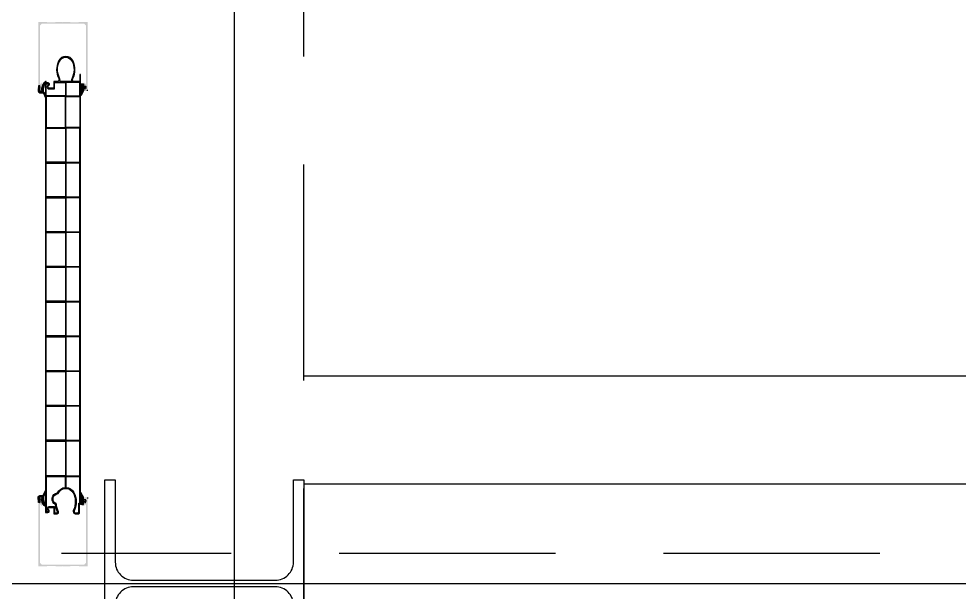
# Model space of a CAD drawing. Header units: millimetres. Extents: x -10134 to 185601, y -10232 to 93662.
# Drawn here: x 29934 to 31022, y 28001 to 28664 of the extents above; entities that cross this region are included whole.
import ezdxf

# ---------------------------------------------------------------- set-up
doc = ezdxf.new("R2010")
doc.units = ezdxf.units.MM
doc.header["$LTSCALE"] = 100
doc.linetypes.add('B0403', pattern=[3.75, 2.5, -1.25])
for name, color, linetype in [('A--L21', 8, 'Continuous'), ('A--L22', 8, 'Continuous'), ('A--L28', 8, 'Continuous'), ('A--L32', 8, 'Continuous'), ('AL$7A---_STRAMIEN', 1, 'Continuous'), ('AL22----', 8, 'Continuous')]:
    doc.layers.add(name, color=color, linetype=linetype)
pattern_1 = [(225, (30079.8289, 28228.6992), (0.3535534, -0.3535534), []), (315, (30079.8289, 28228.6992), (1.0606602, -0.3535534), [1.25, -0.75])]
pattern_2 = [(135, (30079.8289, 28462.54143), (0.3535534, 0.3535534), []), (45, (30079.8289, 28462.54143), (1.0606602, 0.3535534), [1.25, -0.75])]

msp = doc.modelspace()

# ---------------------------------------------------------------- hatches: boundary and pattern name
at = {"layer": 'A--L21'}
h = msp.add_hatch(dxfattribs=at)
h.set_pattern_fill('ANSI33', color=256, scale=4, angle=-90, style=0)
h.set_pattern_definition([(135, (30079.8289, 28462.5414), (0.7071068, 0.7071068), []), (135, (30079.1218, 28462.5414), (0.7071068, 0.7071068), [0.5, -0.25])])
edge = h.paths.add_edge_path()
edge.add_arc((29977.1, 28660.4), 0.2, 90, 135.0013, ccw=False)
edge.add_line((29977.1, 28660.6), (29985.1, 28660.6))
edge.add_arc((29985.1, 28660.4), 0.2, 45.0005, 90, ccw=False)
edge.add_line((29985.3, 28660.6), (29985.4, 28660.5))
edge.add_arc((29985.5, 28660.6), 0.2, 225.0005, 314.9995)
edge.add_line((29985.7, 28660.5), (29985.8, 28660.6))
edge.add_arc((29985.9, 28660.4), 0.2, 90, 134.9995, ccw=False)
edge.add_line((29985.9, 28660.6), (29993.9, 28660.6))
edge.add_arc((29993.9, 28660.4), 0.2, 44.9987, 90, ccw=False)
edge.add_line((29994.1, 28660.6), (29994.5, 28660.2))
edge.add_arc((29994.6, 28660.3), 0.2, 224.9987, 270)
edge.add_line((29994.6, 28660.1), (30003.4, 28660.1))
edge.add_arc((30003.4, 28660.3), 0.2, 270, 314.9995)
edge.add_line((30003.6, 28660.2), (30004, 28660.6))
edge.add_arc((30004.1, 28660.4), 0.2, 90, 134.9995, ccw=False)
edge.add_line((30004.1, 28660.6), (30013.8, 28660.6))
edge.add_arc((30013.8, 28660.4), 0.2, 0, 90, ccw=False)
edge.add_line((30014, 28660.4), (30014, 28580.8))
edge.add_arc((30013.8, 28580.8), 0.2, -90, 0, ccw=False)
edge.add_line((30013.8, 28580.6), (30009.5, 28580.6))
edge.add_arc((30009.5, 28580.8), 0.2, 180, 270, ccw=False)
edge.add_line((30009.3, 28580.8), (30009.3, 28583.4))
edge.add_arc((30009.5, 28583.4), 0.2, 90, 180, ccw=False)
edge.add_line((30009.5, 28583.6), (30010.1, 28583.6))
edge.add_arc((30010.1, 28583.4), 0.2, 0, 90, ccw=False)
edge.add_line((30010.3, 28583.4), (30010.3, 28582.3))
edge.add_arc((30010.5, 28582.3), 0.2, 180, 270)
edge.add_line((30010.5, 28582.1), (30012.3, 28582.1))
edge.add_arc((30012.3, 28582.3), 0.2, 270, 360)
edge.add_line((30012.5, 28582.3), (30012.5, 28587.4))
edge.add_arc((30012.3, 28587.4), 0.2, 360, 450)
edge.add_line((30012.3, 28587.6), (30010.5, 28587.6))
edge.add_arc((30010.5, 28587.4), 0.2, 90, 180)
edge.add_line((30010.3, 28587.4), (30010.3, 28586.3))
edge.add_arc((30010.1, 28586.3), 0.2, -90, 0, ccw=False)
edge.add_line((30010.1, 28586.1), (30009.5, 28586.1))
edge.add_arc((30009.5, 28586.3), 0.2, 180, 270, ccw=False)
edge.add_line((30009.3, 28586.3), (30009.3, 28590.4))
edge.add_arc((30009.5, 28590.4), 0.2, 90, 180, ccw=False)
edge.add_line((30009.5, 28590.6), (30010.1, 28590.6))
edge.add_arc((30010.1, 28590.4), 0.2, 0, 90, ccw=False)
edge.add_line((30010.3, 28590.4), (30010.3, 28589.3))
edge.add_arc((30010.5, 28589.3), 0.2, 180, 270)
edge.add_line((30010.5, 28589.1), (30011.8, 28589.1))
edge.add_arc((30011.8, 28589.3), 0.2, 270, 360)
edge.add_line((30012, 28589.3), (30012, 28656.7))
edge.add_arc((30011.8, 28656.7), 0.2, 0, 45.0004)
edge.add_line((30012, 28656.9), (30010.3, 28658.6))
edge.add_arc((30010.1, 28658.4), 0.2, 45.0004, 90)
edge.add_line((30010.1, 28658.6), (29960.9, 28658.6))
edge.add_arc((29960.9, 28658.4), 0.2, 90, 135)
edge.add_line((29960.8, 28658.6), (29959.1, 28656.9))
edge.add_arc((29959.2, 28656.7), 0.2, 135, 180)
edge.add_line((29959, 28656.7), (29959, 28589.3))
edge.add_arc((29959.2, 28589.3), 0.2, 180, 270)
edge.add_line((29959.2, 28589.1), (29960.3, 28589.1))
edge.add_arc((29960.3, 28589.3), 0.2, 270, 360)
edge.add_line((29960.5, 28589.3), (29960.5, 28590.4))
edge.add_arc((29960.7, 28590.4), 0.2, 90, 180, ccw=False)
edge.add_line((29960.7, 28590.6), (29961.3, 28590.6))
edge.add_arc((29961.3, 28590.4), 0.2, 0, 90, ccw=False)
edge.add_line((29961.5, 28590.4), (29961.5, 28587.8))
edge.add_arc((29961.3, 28587.8), 0.2, -90, 0, ccw=False)
edge.add_line((29961.3, 28587.6), (29960.7, 28587.6))
edge.add_arc((29960.7, 28587.4), 0.2, 90, 180)
edge.add_line((29960.5, 28587.4), (29960.5, 28581.8))
edge.add_arc((29960.7, 28581.8), 0.2, 180.0068, 320.5866)
edge.add_line((29960.9, 28581.7), (29961.2, 28582))
edge.add_arc((29961.3, 28581.9), 0.2, 0.0012, 140.5811, ccw=False)
edge.add_line((29961.5, 28581.9), (29961.5, 28580.8))
edge.add_arc((29961.3, 28580.8), 0.2, -90, 0, ccw=False)
edge.add_line((29961.3, 28580.6), (29959.2, 28580.6))
edge.add_arc((29959.2, 28580.8), 0.2, 180, 270, ccw=False)
edge.add_line((29959, 28580.8), (29959, 28587.4))
edge.add_arc((29958.8, 28587.4), 0.2, 360, 450)
edge.add_line((29958.8, 28587.6), (29957.2, 28587.6))
edge.add_arc((29957.2, 28587.8), 0.2, 180, 270, ccw=False)
edge.add_line((29957, 28587.8), (29957, 28660.4))
edge.add_arc((29957.2, 28660.4), 0.2, 90, 180, ccw=False)
edge.add_line((29957.2, 28660.6), (29966.9, 28660.6))
edge.add_arc((29966.9, 28660.4), 0.2, 45.0003, 90, ccw=False)
edge.add_line((29967.1, 28660.6), (29967.5, 28660.2))
edge.add_arc((29967.6, 28660.3), 0.2, 225.0003, 270)
edge.add_line((29967.6, 28660.1), (29976.4, 28660.1))
edge.add_arc((29976.4, 28660.3), 0.2, 270, 315.0013)
edge.add_line((29976.6, 28660.2), (29977, 28660.6))
h = msp.add_hatch(dxfattribs=at)
h.set_pattern_fill('ANSI38', color=256, scale=4, angle=-90, style=0)
h.set_pattern_definition(pattern_2)
edge = h.paths.add_edge_path()
edge.add_arc((29963.9, 28579.6), 0.8, 180, 281.7228, ccw=False)
edge.add_line((29963.1, 28579.6), (29963.1, 28584))
edge.add_arc((29964.1, 28584), 1, 121.2319, 180, ccw=False)
edge.add_line((29963.6, 28584.8), (29964.7, 28589.5))
edge.add_arc((29964.1, 28591.4), 2, 287.6964, 360)
edge.add_arc((29965.6, 28591.4), 0.52, 2.1717, 175.8146)
edge.add_arc((29963.8, 28591.9), 1.37, 275.3959, 340.3967, ccw=False)
edge.add_arc((29972.6, 28582.5), 11.8, 137.6396, 180.4908)
edge.add_arc((29961, 28582.4), 0.202, 166.3325, 323.6607)
edge.add_line((29961.2, 28582.2), (29961.3, 28582.4))
edge.add_arc((29961.4, 28582.3), 0.2, 0, 141.3572, ccw=False)
edge.add_line((29961.6, 28582.3), (29961.6, 28580.6))
edge.add_arc((29961.4, 28580.6), 0.2, -90, 0, ccw=False)
edge.add_line((29961.4, 28580.4), (29959.7, 28580.4))
edge.add_arc((29959.5, 28581.4), 1.09, 158.6265, 279.1681, ccw=False)
edge.add_arc((29949.4, 28584.6), 9.57, 343.2293, 371.3116)
edge.add_arc((29958.5, 28586.4), 0.3, 17.1577, 90)
edge.add_line((29958.5, 28586.7), (29957.6, 28586.7))
edge.add_arc((29957.6, 28586.3), 0.4, 87.7835, 170.8473)
edge.add_line((29957.2, 28586.4), (29957, 28580.6))
edge.add_arc((29959, 28580.6), 2, 179.9852, 261.4074)
edge.add_line((29958.7, 28578.7), (29961.9, 28578.5))
edge.add_arc((29961.9, 28576.5), 2, 51.4159, 89.4872, ccw=False)
edge.add_line((29963.1, 28578.1), (29965.5, 28572.7))
edge.add_arc((29965.8, 28573), 0.4, 227.7041, 412.9707)
edge.add_line((29966, 28573.3), (29964.1, 28578.8))
h = msp.add_hatch(dxfattribs=at)
h.set_pattern_fill('ANSI38', color=256, scale=4, angle=-90, style=0)
h.set_pattern_definition(pattern_2)
edge = h.paths.add_edge_path(flags=16)
edge.add_line((30009.6, 28585.5), (30010.8, 28585.5))
edge.add_arc((30010.8, 28584.9), 0.6, -90, 90, ccw=False)
edge.add_line((30010.8, 28584.3), (30009.6, 28584.3))
edge.add_arc((30009.6, 28584.9), 0.6, 90, 270, ccw=False)
edge = h.paths.add_edge_path()
edge.add_arc((30006.5, 28588.3), 0.2, 117.2079, 232.6811, ccw=False)
edge.add_line((30006.4, 28588.5), (30007.5, 28589.1))
edge.add_line((30007.5, 28589.1), (30009.3, 28589.1))
edge.add_line((30009.3, 28589.1), (30009.3, 28586.7))
edge.add_arc((30009.3, 28586.4), 0.3, 90, 270)
edge.add_line((30009.3, 28586.1), (30010.8, 28586.1))
edge.add_arc((30010.8, 28586.3), 0.2, 270, 328.5358)
edge.add_line((30010.9, 28586.2), (30011, 28586.6))
edge.add_arc((30011.2, 28586.5), 0.2, 38.9084, 158.4165, ccw=False)
edge.add_line((30011.4, 28586.6), (30012, 28585.5))
edge.add_arc((30011.2, 28584.9), 1, 0, 37.8384, ccw=False)
edge.add_arc((30011.2, 28584.9), 1, -37.8384, 0, ccw=False)
edge.add_line((30012, 28584.3), (30011.4, 28583.1))
edge.add_arc((30011.2, 28583.2), 0.2, 201.5835, 321.0916, ccw=False)
edge.add_line((30011, 28583.1), (30010.9, 28583.5))
edge.add_arc((30010.8, 28583.4), 0.2, 31.4642, 90)
edge.add_line((30010.8, 28583.6), (30009.3, 28583.6))
edge.add_arc((30009.3, 28583.3), 0.3, 90, 270)
edge.add_line((30009.3, 28583), (30009.3, 28580.8))
edge.add_line((30009.3, 28580.8), (30006.6, 28575.7))
edge.add_arc((30006.4, 28576), 0.4, 131.0631, 305.8028, ccw=False)
edge.add_line((30006.1, 28576.3), (30006.8, 28581))
edge.add_arc((30005.9, 28582), 1.4, 313.6258, 407.8227)
edge.add_line((30006.8, 28583), (30006, 28584))
edge.add_arc((30006.2, 28584.2), 0.3, 66.9851, 224.0274, ccw=False)
edge.add_line((30006.4, 28584.5), (30007.1, 28583.7))
edge.add_arc((30007.3, 28583.8), 0.2, 229.0045, 360)
edge.add_line((30007.5, 28583.8), (30007.5, 28585))
edge.add_arc((30007.3, 28585), 0.2, 360, 417.3588)
edge.add_line((30007.4, 28585.2), (30006.4, 28586))
edge.add_arc((30006.5, 28586.1), 0.2, 126.9463, 233.7597, ccw=False)
edge.add_line((30006.4, 28586.3), (30007.4, 28587))
edge.add_arc((30007.3, 28587.2), 0.2, 293.1061, 426.8939)
edge.add_line((30007.4, 28587.4), (30006.4, 28588.2))
h = msp.add_hatch(dxfattribs=at)
h.set_pattern_fill('ANSI38', color=256, scale=4, angle=-180, style=0)
h.set_pattern_definition(pattern_1)
edge = h.paths.add_edge_path()
edge.add_arc((29963.9, 28111.7), 0.8, 78.2772, 180)
edge.add_line((29963.1, 28111.7), (29963.1, 28107.3))
edge.add_arc((29964.1, 28107.3), 1, 180, 238.7681)
edge.add_line((29963.6, 28106.4), (29964.7, 28101.8))
edge.add_arc((29964.1, 28099.9), 2, 0, 72.3036, ccw=False)
edge.add_arc((29965.6, 28099.9), 0.52, 184.1854, 357.8283, ccw=False)
edge.add_arc((29963.8, 28099.4), 1.37, 19.6033, 84.6041)
edge.add_arc((29972.6, 28108.7), 11.8, 179.5092, 222.3604, ccw=False)
edge.add_arc((29961, 28108.9), 0.202, 36.3393, 193.6675, ccw=False)
edge.add_line((29961.2, 28109), (29961.3, 28108.8))
edge.add_arc((29961.4, 28108.9), 0.2, 218.6428, 360)
edge.add_line((29961.6, 28108.9), (29961.6, 28110.7))
edge.add_arc((29961.4, 28110.7), 0.2, 360, 450)
edge.add_line((29961.4, 28110.9), (29959.7, 28110.9))
edge.add_arc((29959.5, 28109.8), 1.09, 80.8319, 201.3735)
edge.add_arc((29949.4, 28106.6), 9.57, -11.3116, 16.7707, ccw=False)
edge.add_arc((29958.5, 28104.8), 0.3, 270, 342.8423, ccw=False)
edge.add_line((29958.5, 28104.5), (29957.6, 28104.5))
edge.add_arc((29957.6, 28104.9), 0.4, 189.1527, 272.2165, ccw=False)
edge.add_line((29957.2, 28104.9), (29957, 28110.6))
edge.add_arc((29959, 28110.6), 2, 98.5926, 180.0148, ccw=False)
edge.add_line((29958.7, 28112.6), (29961.9, 28112.7))
edge.add_arc((29961.9, 28114.7), 2, 270.5128, 308.5841)
edge.add_line((29963.1, 28113.2), (29965.5, 28118.5))
edge.add_arc((29965.8, 28118.2), 0.4, -52.9707, 132.2959, ccw=False)
edge.add_line((29966, 28117.9), (29964.1, 28112.4))
h = msp.add_hatch(dxfattribs=at)
h.set_pattern_fill('ANSI33', color=256, scale=4, angle=-180, style=0)
h.set_pattern_definition([(225, (30079.8289, 28228.6992), (0.7071068, -0.7071068), []), (225, (30079.1218, 28228.6992), (0.7071068, -0.7071068), [0.5, -0.25])])
edge = h.paths.add_edge_path()
edge.add_arc((29977.1, 28030.8), 0.2, 224.9987, 270)
edge.add_line((29977.1, 28030.6), (29985.1, 28030.6))
edge.add_arc((29985.1, 28030.8), 0.2, 270, 314.9995)
edge.add_line((29985.3, 28030.7), (29985.4, 28030.8))
edge.add_arc((29985.5, 28030.6), 0.2, 45.0005, 134.9995, ccw=False)
edge.add_line((29985.7, 28030.8), (29985.8, 28030.7))
edge.add_arc((29985.9, 28030.8), 0.2, 225.0005, 270)
edge.add_line((29985.9, 28030.6), (29993.9, 28030.6))
edge.add_arc((29993.9, 28030.8), 0.2, 270, 315.0013)
edge.add_line((29994.1, 28030.7), (29994.5, 28031.1))
edge.add_arc((29994.6, 28030.9), 0.2, 90, 135.0013, ccw=False)
edge.add_line((29994.6, 28031.1), (30003.4, 28031.1))
edge.add_arc((30003.4, 28030.9), 0.2, 45.0005, 90, ccw=False)
edge.add_line((30003.6, 28031.1), (30004, 28030.7))
edge.add_arc((30004.1, 28030.8), 0.2, 225.0005, 270)
edge.add_line((30004.1, 28030.6), (30013.8, 28030.6))
edge.add_arc((30013.8, 28030.8), 0.2, 270, 360)
edge.add_line((30014, 28030.8), (30014, 28110.4))
edge.add_arc((30013.8, 28110.4), 0.2, 360, 450)
edge.add_line((30013.8, 28110.6), (30009.5, 28110.6))
edge.add_arc((30009.5, 28110.4), 0.2, 90, 180)
edge.add_line((30009.3, 28110.4), (30009.3, 28107.8))
edge.add_arc((30009.5, 28107.8), 0.2, 180, 270)
edge.add_line((30009.5, 28107.6), (30010.1, 28107.6))
edge.add_arc((30010.1, 28107.8), 0.2, 270, 360)
edge.add_line((30010.3, 28107.8), (30010.3, 28108.9))
edge.add_arc((30010.5, 28108.9), 0.2, 90, 180, ccw=False)
edge.add_line((30010.5, 28109.1), (30012.3, 28109.1))
edge.add_arc((30012.3, 28108.9), 0.2, 0, 90, ccw=False)
edge.add_line((30012.5, 28108.9), (30012.5, 28103.8))
edge.add_arc((30012.3, 28103.8), 0.2, -90, 0, ccw=False)
edge.add_line((30012.3, 28103.6), (30010.5, 28103.6))
edge.add_arc((30010.5, 28103.8), 0.2, 180, 270, ccw=False)
edge.add_line((30010.3, 28103.8), (30010.3, 28104.9))
edge.add_arc((30010.1, 28104.9), 0.2, 360, 450)
edge.add_line((30010.1, 28105.1), (30009.5, 28105.1))
edge.add_arc((30009.5, 28104.9), 0.2, 90, 180)
edge.add_line((30009.3, 28104.9), (30009.3, 28100.8))
edge.add_arc((30009.5, 28100.8), 0.2, 180, 270)
edge.add_line((30009.5, 28100.6), (30010.1, 28100.6))
edge.add_arc((30010.1, 28100.8), 0.2, 270, 360)
edge.add_line((30010.3, 28100.8), (30010.3, 28101.9))
edge.add_arc((30010.5, 28101.9), 0.2, 90, 180, ccw=False)
edge.add_line((30010.5, 28102.1), (30011.8, 28102.1))
edge.add_arc((30011.8, 28101.9), 0.2, 0, 90, ccw=False)
edge.add_line((30012, 28101.9), (30012, 28034.5))
edge.add_arc((30011.8, 28034.5), 0.2, -45.0004, 0, ccw=False)
edge.add_line((30012, 28034.4), (30010.3, 28032.7))
edge.add_arc((30010.1, 28032.8), 0.2, 270, 314.9996, ccw=False)
edge.add_line((30010.1, 28032.6), (29960.9, 28032.6))
edge.add_arc((29960.9, 28032.8), 0.2, 225, 270, ccw=False)
edge.add_line((29960.8, 28032.7), (29959.1, 28034.4))
edge.add_arc((29959.2, 28034.5), 0.2, 180, 225, ccw=False)
edge.add_line((29959, 28034.5), (29959, 28101.9))
edge.add_arc((29959.2, 28101.9), 0.2, 90, 180, ccw=False)
edge.add_line((29959.2, 28102.1), (29960.3, 28102.1))
edge.add_arc((29960.3, 28101.9), 0.2, 0, 90, ccw=False)
edge.add_line((29960.5, 28101.9), (29960.5, 28100.8))
edge.add_arc((29960.7, 28100.8), 0.2, 180, 270)
edge.add_line((29960.7, 28100.6), (29961.3, 28100.6))
edge.add_arc((29961.3, 28100.8), 0.2, 270, 360)
edge.add_line((29961.5, 28100.8), (29961.5, 28103.4))
edge.add_arc((29961.3, 28103.4), 0.2, 360, 450)
edge.add_line((29961.3, 28103.6), (29960.7, 28103.6))
edge.add_arc((29960.7, 28103.8), 0.2, 180, 270, ccw=False)
edge.add_line((29960.5, 28103.8), (29960.5, 28109.4))
edge.add_arc((29960.7, 28109.4), 0.2, 39.4134, 179.9932, ccw=False)
edge.add_line((29960.9, 28109.5), (29961.2, 28109.2))
edge.add_arc((29961.3, 28109.3), 0.2, 219.4189, 359.9988)
edge.add_line((29961.5, 28109.3), (29961.5, 28110.4))
edge.add_arc((29961.3, 28110.4), 0.2, 360, 450)
edge.add_line((29961.3, 28110.6), (29959.2, 28110.6))
edge.add_arc((29959.2, 28110.4), 0.2, 90, 180)
edge.add_line((29959, 28110.4), (29959, 28103.8))
edge.add_arc((29958.8, 28103.8), 0.2, -90, 0, ccw=False)
edge.add_line((29958.8, 28103.6), (29957.2, 28103.6))
edge.add_arc((29957.2, 28103.4), 0.2, 90, 180)
edge.add_line((29957, 28103.4), (29957, 28030.8))
edge.add_arc((29957.2, 28030.8), 0.2, 180, 270)
edge.add_line((29957.2, 28030.6), (29966.9, 28030.6))
edge.add_arc((29966.9, 28030.8), 0.2, 270, 314.9997)
edge.add_line((29967.1, 28030.7), (29967.5, 28031.1))
edge.add_arc((29967.6, 28030.9), 0.2, 90, 134.9997, ccw=False)
edge.add_line((29967.6, 28031.1), (29976.4, 28031.1))
edge.add_arc((29976.4, 28030.9), 0.2, 44.9987, 90, ccw=False)
edge.add_line((29976.6, 28031.1), (29977, 28030.7))
h = msp.add_hatch(dxfattribs=at)
h.set_pattern_fill('ANSI38', color=256, scale=4, angle=-180, style=0)
h.set_pattern_definition(pattern_1)
edge = h.paths.add_edge_path(flags=16)
edge.add_line((30009.6, 28105.8), (30010.8, 28105.8))
edge.add_arc((30010.8, 28106.4), 0.6, 270, 450)
edge.add_line((30010.8, 28107), (30009.6, 28107))
edge.add_arc((30009.6, 28106.4), 0.6, 90, 270)
edge = h.paths.add_edge_path()
edge.add_arc((30006.5, 28102.9), 0.2, 127.3189, 242.7921)
edge.add_line((30006.4, 28102.7), (30007.5, 28102.1))
edge.add_line((30007.5, 28102.1), (30009.3, 28102.1))
edge.add_line((30009.3, 28102.1), (30009.3, 28104.5))
edge.add_arc((30009.3, 28104.8), 0.3, 90, 270, ccw=False)
edge.add_line((30009.3, 28105.1), (30010.8, 28105.1))
edge.add_arc((30010.8, 28104.9), 0.2, 31.4642, 90, ccw=False)
edge.add_line((30010.9, 28105), (30011, 28104.6))
edge.add_arc((30011.2, 28104.7), 0.2, 201.5835, 321.0916)
edge.add_line((30011.4, 28104.6), (30012, 28105.8))
edge.add_arc((30011.2, 28106.4), 1, 322.1616, 360)
edge.add_arc((30011.2, 28106.4), 1, 360, 397.8384)
edge.add_line((30012, 28107), (30011.4, 28108.1))
edge.add_arc((30011.2, 28108), 0.2, 38.9084, 158.4165)
edge.add_line((30011, 28108.1), (30010.9, 28107.7))
edge.add_arc((30010.8, 28107.8), 0.2, 270, 328.5358, ccw=False)
edge.add_line((30010.8, 28107.6), (30009.3, 28107.6))
edge.add_arc((30009.3, 28107.9), 0.3, 90, 270, ccw=False)
edge.add_line((30009.3, 28108.2), (30009.3, 28110.4))
edge.add_line((30009.3, 28110.4), (30006.6, 28115.6))
edge.add_arc((30006.4, 28115.2), 0.4, 54.1972, 228.9369)
edge.add_line((30006.1, 28114.9), (30006.8, 28110.3))
edge.add_arc((30005.9, 28109.3), 1.4, -47.8227, 46.3742, ccw=False)
edge.add_line((30006.8, 28108.2), (30006, 28107.3))
edge.add_arc((30006.2, 28107.1), 0.3, 135.9726, 293.0149)
edge.add_line((30006.4, 28106.8), (30007.1, 28107.6))
edge.add_arc((30007.3, 28107.4), 0.2, 0, 130.9955, ccw=False)
edge.add_line((30007.5, 28107.4), (30007.5, 28106.2))
edge.add_arc((30007.3, 28106.2), 0.2, -57.3588, 0, ccw=False)
edge.add_line((30007.4, 28106), (30006.4, 28105.3))
edge.add_arc((30006.5, 28105.1), 0.2, 126.2403, 233.0537)
edge.add_line((30006.4, 28105), (30007.4, 28104.2))
edge.add_arc((30007.3, 28104), 0.2, -66.8939, 66.8939, ccw=False)
edge.add_line((30007.4, 28103.8), (30006.4, 28103.1))

# ---------------------------------------------------------------- linework, layer by layer
at = {"layer": 'A--L21', "linetype": 'B0403'}
msp.add_line((30264, 18120.6), (30264, 45510.6), dxfattribs=at)
at = {"layer": 'A--L21'}
for p, q in [((30014, 28580.9), (30014, 28582.1)), ((30014, 28110.3), (30014, 28109.1))]:
    msp.add_line(p, q, dxfattribs=at)
for points in [[(29977.7, 28102.8, -0.786352), (29979.8, 28114.7, 0.289246), (29980, 28114.8, -0.649582), (29997.3, 28115.5, -0.228645), (29997.8, 28095.9, 0.241202), (29998, 28092.3, 0.267949), (29999.7, 28091.4), (30003.2, 28091.4, 0.414214), (30004.8, 28092.9), (30004.8, 28102.6), (30006, 28102.6), (30006, 28599.8), (30005, 28599.8), (30005, 28591.6), (29998.7, 28591.6, -0.614899), (29996.9, 28595.2, 0.235201), (29997.2, 28615.4, 0.299118), (29988.8, 28620.9, 0.299118), (29980.5, 28615.4, 0.235201), (29980.7, 28595.2, -0.614899), (29978.9, 28591.6), (29974.9, 28591.6), (29974.9, 28584.2), (29969.7, 28584.2, -0.538226), (29968.4, 28586.4, -0.051879), (29969.6, 28587.6, 0.668905), (29968.4, 28590.1), (29965.3, 28590.1), (29965.3, 28092.9), (29968.2, 28092.9, 0.615588), (29969.5, 28095.3, -0.001528), (29968.6, 28096.4, -0.603288), (29969.6, 28098.7), (29974.7, 28098.7, -0.414214), (29974.9, 28098.5), (29974.9, 28091.6, 0.414214), (29975.1, 28091.4), (29978.9, 28091.4, 0.230022), (29980.3, 28092.1, 0.182419), (29980.4, 28093.5, -0.086574), (29977.9, 28102.6)], [(29981.5, 28615, -0.299118), (29988.8, 28619.9, -0.299118), (29996.2, 28615, -0.232962), (29996.1, 28595.8, 0.291468), (29995.9, 28592.3, -0.569521), (29995.5, 28591.6), (29982.2, 28591.6, -0.569521), (29981.8, 28592.3, 0.280699), (29981.6, 28595.6, -0.235201), (29981.4, 28615, -0.235201)], [(29998.2, 28116, -0.228645), (29998.8, 28095.5, 0.106177), (29998.5, 28094.3, 0.414214), (30000.4, 28092.4), (30002.2, 28092.4, 0.414214), (30003.8, 28093.9), (30003.8, 28103.6), (30005, 28103.6), (30005, 28108.7), (30005, 28134.3), (29989, 28134.3), (29989, 28121.8, -0.279737), (29998.2, 28116)]]:
    msp.add_lwpolyline(points, format="xyb", dxfattribs=at)
at = {"layer": 'A--L21', "linetype": 'Continuous'}
for points in [[(29964.1, 28578.8, -0.475492), (29963.1, 28579.6), (29963.1, 28584, -0.262197), (29963.6, 28584.8), (29964.7, 28589.5, 0.326385), (29966.1, 28591.4, 0.946007), (29965.1, 28591.4, -0.291477), (29963.9, 28590.5, 0.189183), (29960.8, 28582.4, 0.819425), (29961.2, 28582.2), (29961.3, 28582.4, -0.70907), (29961.6, 28582.3), (29961.6, 28580.6, -0.414214), (29961.4, 28580.4), (29959.7, 28580.4, -0.580505), (29958.5, 28581.8, 0.123149), (29958.7, 28586.5, 0.328988), (29958.5, 28586.7), (29957.6, 28586.7, 0.379185), (29957.2, 28586.4), (29957, 28580.6, 0.371014), (29958.7, 28578.7), (29961.9, 28578.5, -0.167663), (29963.1, 28578.1), (29965.5, 28572.7, 1.047049), (29966, 28573.3)], [(30006.4, 28588.2, -0.551308), (30006.4, 28588.5), (30007.5, 28589.1), (30009.3, 28589.1), (30009.3, 28586.7, 1), (30009.3, 28586.1), (30010.8, 28586.1, 0.261114), (30010.9, 28586.2), (30011, 28586.6, -0.574492), (30011.4, 28586.6), (30012, 28585.5, -0.166618), (30012.2, 28584.9, -0.166618), (30012, 28584.3), (30011.4, 28583.1, -0.574492), (30011, 28583.1), (30010.9, 28583.5, 0.261114), (30010.8, 28583.6), (30009.3, 28583.6, 1), (30009.3, 28583), (30009.3, 28580.8), (30006.6, 28575.7, -0.955117), (30006.1, 28576.3), (30006.8, 28581, 0.435835), (30006.8, 28583), (30006, 28584, -0.817342), (30006.4, 28584.5), (30007.1, 28583.7, 0.643194), (30007.5, 28583.8), (30007.5, 28585, 0.255635), (30007.4, 28585.2), (30006.4, 28586, -0.503021), (30006.4, 28586.3), (30007.4, 28587, 0.660555), (30007.4, 28587.4)], [(30009.6, 28585.5), (30010.8, 28585.5, -1), (30010.8, 28584.3), (30009.6, 28584.3, -1)], [(29964.1, 28112.4, 0.475492), (29963.1, 28111.7), (29963.1, 28107.3, 0.262197), (29963.6, 28106.4), (29964.7, 28101.8, -0.326385), (29966.1, 28099.9, -0.946007), (29965.1, 28099.9, 0.291477), (29963.9, 28100.8, -0.189183), (29960.8, 28108.8, -0.819425), (29961.2, 28109), (29961.3, 28108.8, 0.70907), (29961.6, 28108.9), (29961.6, 28110.7, 0.414214), (29961.4, 28110.9), (29959.7, 28110.9, 0.580505), (29958.5, 28109.4, -0.123149), (29958.7, 28104.8, -0.328988), (29958.5, 28104.5), (29957.6, 28104.5, -0.379185), (29957.2, 28104.9), (29957, 28110.6, -0.371014), (29958.7, 28112.6), (29961.9, 28112.7, 0.167663), (29963.1, 28113.2), (29965.5, 28118.5, -1.047049), (29966, 28117.9)], [(30006.4, 28103.1, 0.551308), (30006.4, 28102.7), (30007.5, 28102.1), (30009.3, 28102.1), (30009.3, 28104.5, -1), (30009.3, 28105.1), (30010.8, 28105.1, -0.261114), (30010.9, 28105), (30011, 28104.6, 0.574492), (30011.4, 28104.6), (30012, 28105.8, 0.166618), (30012.2, 28106.4, 0.166618), (30012, 28107), (30011.4, 28108.1, 0.574492), (30011, 28108.1), (30010.9, 28107.7, -0.261114), (30010.8, 28107.6), (30009.3, 28107.6, -1), (30009.3, 28108.2), (30009.3, 28110.4), (30006.6, 28115.6, 0.955117), (30006.1, 28114.9), (30006.8, 28110.3, -0.435835), (30006.8, 28108.2), (30006, 28107.3, 0.817342), (30006.4, 28106.8), (30007.1, 28107.6, -0.643194), (30007.5, 28107.4), (30007.5, 28106.2, -0.255635), (30007.4, 28106), (30006.4, 28105.3, 0.503021), (30006.4, 28105), (30007.4, 28104.2, -0.660555), (30007.4, 28103.8)], [(30009.6, 28105.8), (30010.8, 28105.8, 1), (30010.8, 28107), (30009.6, 28107, 1)]]:
    msp.add_lwpolyline(points, format="xyb", close=True, dxfattribs=at)
at = {"layer": 'A--L21'}
for points in [[(29969.7, 28583.2), (29975.9, 28583.2), (29975.9, 28590.6), (29988.4, 28590.6), (29988.4, 28575.3), (29966.3, 28575.3), (29966.3, 28589.1), (29968.6, 28589.1, -0.652088), (29968.9, 28588.3, 0.105395), (29967.9, 28587.3, 0.031809), (29967.5, 28586.4, 0.53387)], [(29969.6, 28099.8), (29975.7, 28099.8, -0.414214), (29975.9, 28099.6), (29975.9, 28092.4), (29978.4, 28092.4, 0.552588), (29979.3, 28093.7, -0.086098), (29976.9, 28102, -0.731767), (29979.2, 28115.6, -0.283426), (29988.4, 28121.8), (29988.4, 28134.3), (29966.3, 28134.3), (29966.3, 28108.7), (29966.3, 28093.9), (29968.5, 28093.9, 0.695606), (29968.8, 28094.7, -0.105395), (29967.8, 28095.7, -0.031809), (29967.5, 28096.5, -0.53387)]]:
    msp.add_lwpolyline(points, format="xyb", close=True, dxfattribs=at)
for points in [[(30005, 28590.6), (29989, 28590.6), (29989, 28575.3), (30005, 28575.3)], [(29966.3, 28574.3), (29966.3, 28538.6), (29988.4, 28538.6), (29988.4, 28574.3)], [(30005, 28538.6), (29989, 28538.6), (29989, 28574.3), (30005, 28574.3)], [(29988.4, 28498.4), (29966.3, 28498.4), (29966.3, 28537.6), (29988.4, 28537.6)], [(30005, 28537.6), (29989, 28537.6), (29989, 28498.4), (30005, 28498.4)], [(29988.4, 28458.2), (29966.3, 28458.2), (29966.3, 28497.4), (29988.4, 28497.4)], [(30005, 28497.4), (29989, 28497.4), (29989, 28458.2), (30005, 28458.2)], [(29988.4, 28417.9), (29966.3, 28417.9), (29966.3, 28457.1), (29988.4, 28457.1)], [(30005, 28457.1), (29989, 28457.1), (29989, 28417.9), (30005, 28417.9)], [(29988.4, 28377.7), (29966.3, 28377.7), (29966.3, 28416.9), (29988.4, 28416.9)], [(30005, 28416.9), (29989, 28416.9), (29989, 28377.7), (30005, 28377.7)], [(29988.4, 28337.5), (29966.3, 28337.5), (29966.3, 28376.7), (29988.4, 28376.7)], [(30005, 28376.7), (29989, 28376.7), (29989, 28337.5), (30005, 28337.5)], [(29988.4, 28297.3), (29966.3, 28297.3), (29966.3, 28336.5), (29988.4, 28336.5)], [(30005, 28336.5), (29989, 28336.5), (29989, 28297.3), (30005, 28297.3)], [(29988.4, 28257), (29966.3, 28257), (29966.3, 28296.2), (29988.4, 28296.2)], [(30005, 28296.2), (29989, 28296.2), (29989, 28257), (30005, 28257)], [(29988.4, 28216.8), (29966.3, 28216.8), (29966.3, 28256), (29988.4, 28256)], [(30005, 28256), (29989, 28256), (29989, 28216.8), (30005, 28216.8)], [(29988.4, 28176.6), (29966.3, 28176.6), (29966.3, 28215.8), (29988.4, 28215.8)], [(30005, 28215.8), (29989, 28215.8), (29989, 28176.6), (30005, 28176.6)], [(29988.4, 28135.3), (29966.3, 28135.3), (29966.3, 28175.6), (29988.4, 28175.6)], [(30005, 28175.6), (29989, 28175.6), (29989, 28135.3), (30005, 28135.3)]]:
    msp.add_lwpolyline(points, close=True, dxfattribs=at)
msp.add_arc((29977.7, 28102.6), 0.204, 5.5122, 66.5563, dxfattribs=at)
at = {"layer": 'A--L22'}
msp.add_line((30326, 28125.6), (30264, 28125.6), dxfattribs=at)
at = {"layer": 'A--L28'}
msp.add_lwpolyline([(30264, 27890.6), (30252, 27890.6), (30252, 27985.9, 0.414214), (30231, 28006.9), (30067, 28006.9, 0.414214), (30046, 27985.9), (30046, 27890.6), (30034, 27890.6), (30034, 28130.6), (30046, 28130.6), (30046, 28035.4, 0.414214), (30067, 28014.4), (30231, 28014.4, 0.414214), (30252, 28035.4), (30252, 28130.6), (30264, 28130.6)], format="xyb", close=True, dxfattribs=at)
at = {"layer": 'A--L32', "linetype": 'B0403'}
msp.add_lwpolyline([(29984, 78010.6), (32805, 78010.6), (32805, 28045.3), (29984, 28045.3)], dxfattribs=at)
at = {"layer": 'AL$7A---_STRAMIEN'}
for p, q in [((30184, 1020.6), (30184, 92366.9)), ((23948.6, 28010.6), (55339.9, 28010.6))]:
    msp.add_line(p, q, dxfattribs=at)
at = {"layer": 'AL22----', "linetype": 'Continuous'}
for p, q in [((33264, 28250.6), (30264, 28250.6)), ((33264, 28125.6), (30264, 28125.6))]:
    msp.add_line(p, q, dxfattribs=at)

doc.saveas('drawing.dxf')
